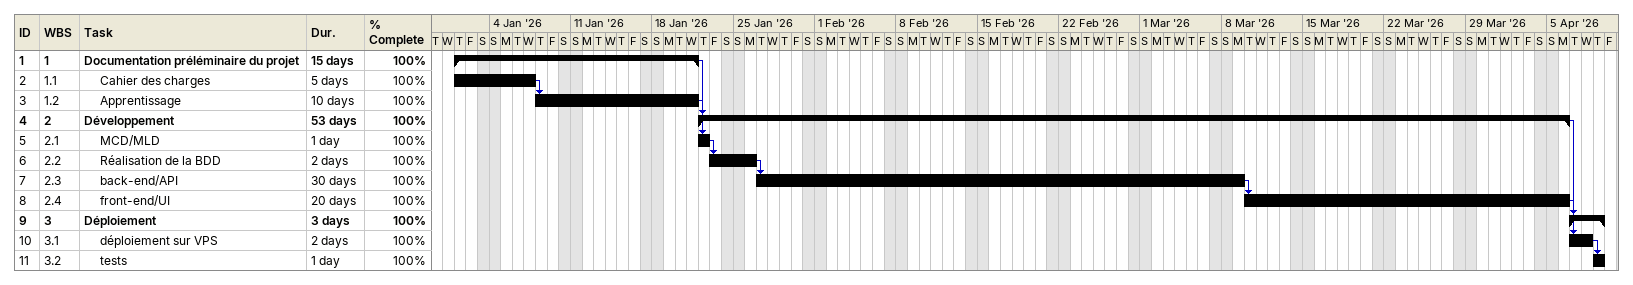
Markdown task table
| ID | WBS | Task | Duration | Start | Finish | Predecessors | % complete |
|---|---|---|---|---|---|---|---|
| 1 | 1 | **Documentation préléminaire du projet** | 15d | 2026-01-01 | 2026-01-21 |  | 100 |
| 2 | 1.1 | Cahier des charges | 5d | 2026-01-01 | 2026-01-07 |  | 100 |
| 3 | 1.2 | Apprentissage | 10d | 2026-01-08 | 2026-01-21 | 2 | 100 |
| 4 | 2 | **Développement** | 53d | 2026-01-22 | 2026-04-06 | 1 | 100 |
| 5 | 2.1 | MCD/MLD | 1d | 2026-01-22 | 2026-01-22 | 3 | 100 |
| 6 | 2.2 | Réalisation de la BDD | 2d | 2026-01-23 | 2026-01-26 | 5 | 100 |
| 7 | 2.3 | back-end/API | 30d | 2026-01-27 | 2026-03-09 | 6 | 100 |
| 8 | 2.4 | front-end/UI | 20d | 2026-03-10 | 2026-04-06 | 7 | 100 |
| 9 | 3 | **Déploiement** | 3d | 2026-04-07 | 2026-04-09 | 4 | 100 |
| 10 | 3.1 | déploiement sur VPS | 2d | 2026-04-07 | 2026-04-08 | 8 | 100 |
| 11 | 3.2 | tests | 1d | 2026-04-09 | 2026-04-09 | 10 | 100 |
